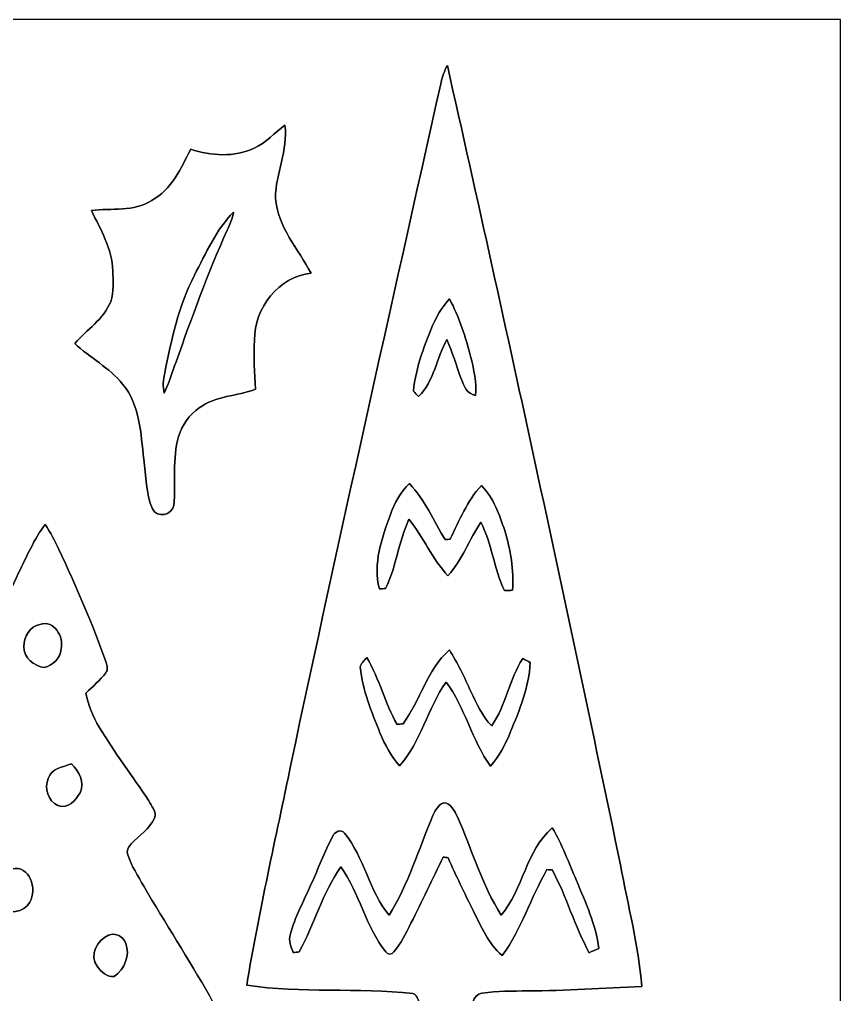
# Model space of a CAD drawing. Header units: centimetres. Extents: x -16.8 to 16.8, y -16.7 to 16.7.
# Drawn here: x 0.29 to 16.77, y -2.91 to 16.67 of the extents above; entities that cross this region are included whole.
import ezdxf

# ---------------------------------------------------------------- set-up
doc = ezdxf.new("R2010")
doc.units = ezdxf.units.CM
doc.header["$MEASUREMENT"] = 0
doc.layers.add('Layer 1', color=7, linetype='Continuous')

msp = doc.modelspace()

# ---------------------------------------------------------------- linework, layer by layer
at = {"layer": 'Layer 1', "color": 7}
for points, knots in [([(-16.77458, 16.66875), (-16.77458, 16.66875), (16.77458, 16.66875), (16.77458, 16.66875), (16.77458, 16.66875), (16.77458, 16.66875), (16.77458, -16.66875), (16.77458, -16.66875), (16.77458, -16.66875), (16.77458, -16.66875), (-16.77458, -16.66875), (-16.77458, -16.66875), (-16.77458, -16.66875), (-16.77458, -16.66875), (-16.77458, 16.66875), (-16.77458, 16.66875), (-16.77458, 16.66875), (-16.77458, 16.66875), (-16.77458, 16.66875), (-16.77458, 16.66875)], [0, 0, 0, 0, 0.16666667, 0.16666667, 0.16666667, 0.16666667, 0.33333333, 0.33333333, 0.33333333, 0.33333333, 0.5, 0.5, 0.5, 0.5, 0.66666667, 0.66666667, 0.66666667, 0.66666667, 1, 1, 1, 1]), ([(8.75418, 15.4051), (7.7403, 10.84227), (6.70913, 6.28262), (5.73969, 1.70991), (5.73969, 1.70991), (5.43842, 0.23354), (5.0987, -1.23649), (4.85316, -2.7238), (4.85316, -2.7238), (5.95489, -2.89489), (7.08131, -2.76789), (8.18797, -2.89419), (8.18797, -2.89419), (8.30016, -2.93441), (8.31391, -3.07728), (8.32979, -3.175), (8.32979, -3.175), (8.4515, -3.86151), (8.42327, -4.57059), (8.61554, -5.2451), (8.61554, -5.2451), (8.65046, -5.37951), (8.77676, -5.49981), (8.93092, -5.44054), (8.93092, -5.44054), (9.06709, -5.39327), (9.09602, -5.23205), (9.13306, -5.11104), (9.13306, -5.11104), (9.27312, -4.43759), (9.30628, -3.74897), (9.39482, -3.06846), (9.39482, -3.06846), (9.41211, -2.97568), (9.48619, -2.89701), (9.58144, -2.88466), (9.58144, -2.88466), (9.88342, -2.84198), (10.19034, -2.84445), (10.49514, -2.84021), (10.49514, -2.84021), (11.2582, -2.83845), (12.0202, -2.78553), (12.7829, -2.75308), (12.7829, -2.75308), (12.72505, -1.92652), (12.50139, -1.12395), (12.35745, -0.3108), (12.35745, -0.3108), (11.24514, 5.05037), (10.08239, 10.40095), (8.88153, 15.74271), (8.88153, 15.74271), (8.82191, 15.63758), (8.77887, 15.52363), (8.75418, 15.4051), (8.75418, 15.4051), (8.75418, 15.4051), (8.75418, 15.4051), (8.75418, 15.4051)], [0, 0, 0, 0, 0.0625, 0.0625, 0.0625, 0.0625, 0.125, 0.125, 0.125, 0.125, 0.1875, 0.1875, 0.1875, 0.1875, 0.25, 0.25, 0.25, 0.25, 0.3125, 0.3125, 0.3125, 0.3125, 0.375, 0.375, 0.375, 0.375, 0.4375, 0.4375, 0.4375, 0.4375, 0.5, 0.5, 0.5, 0.5, 0.5625, 0.5625, 0.5625, 0.5625, 0.625, 0.625, 0.625, 0.625, 0.6875, 0.6875, 0.6875, 0.6875, 0.75, 0.75, 0.75, 0.75, 0.8125, 0.8125, 0.8125, 0.8125, 0.875, 0.875, 0.875, 0.875, 1, 1, 1, 1]), ([(5.00309, 14.08289), (4.60234, 13.89944), (4.13879, 13.92661), (3.72886, 14.0656), (3.72886, 14.0656), (3.53448, 13.68531), (3.34469, 13.24504), (2.94499, 13.0369), (2.94499, 13.0369), (2.58974, 12.80301), (2.13536, 12.8838), (1.73602, 12.83229), (1.73602, 12.83229), (1.91982, 12.44847), (2.15053, 12.06041), (2.165, 11.62297), (2.165, 11.62297), (2.16606, 11.41765), (2.19287, 11.19893), (2.12231, 11.00102), (2.12231, 11.00102), (1.97626, 10.64895), (1.64394, 10.43728), (1.39876, 10.16282), (1.39876, 10.16282), (1.70603, 9.8746), (2.09515, 9.67846), (2.36185, 9.34649), (2.36185, 9.34649), (2.70969, 8.92634), (2.72521, 8.35378), (2.7873, 7.83766), (2.7873, 7.83766), (2.83139, 7.50605), (2.82469, 7.15116), (2.96122, 6.84001), (2.96122, 6.84001), (3.05364, 6.65198), (3.34963, 6.71054), (3.38808, 6.90739), (3.38808, 6.90739), (3.435, 7.36917), (3.3528, 7.84542), (3.4858, 8.29698), (3.4858, 8.29698), (3.55388, 8.52699), (3.70064, 8.73372), (3.90137, 8.86707), (3.90137, 8.86707), (4.22804, 9.11507), (4.66161, 9.09884), (5.03061, 9.24525), (5.03061, 9.24525), (5.01368, 9.57262), (4.98722, 9.90071), (5.00909, 10.22809), (5.00909, 10.22809), (5.00451, 10.86591), (5.48816, 11.51184), (6.14468, 11.57252), (6.14468, 11.57252), (5.88716, 12.06218), (5.47299, 12.50209), (5.4296, 13.08171), (5.4296, 13.08171), (5.43207, 13.57947), (5.68678, 14.04408), (5.62046, 14.54891), (5.62046, 14.54891), (5.41337, 14.39545), (5.23981, 14.19366), (5.00309, 14.08289), (5.00309, 14.08289), (5.00309, 14.08289), (5.00309, 14.08289), (5.00309, 14.08289)], [0, 0, 0, 0, 0.05, 0.05, 0.05, 0.05, 0.1, 0.1, 0.1, 0.1, 0.15, 0.15, 0.15, 0.15, 0.2, 0.2, 0.2, 0.2, 0.25, 0.25, 0.25, 0.25, 0.3, 0.3, 0.3, 0.3, 0.35, 0.35, 0.35, 0.35, 0.4, 0.4, 0.4, 0.4, 0.45, 0.45, 0.45, 0.45, 0.5, 0.5, 0.5, 0.5, 0.55, 0.55, 0.55, 0.55, 0.6, 0.6, 0.6, 0.6, 0.65, 0.65, 0.65, 0.65, 0.7, 0.7, 0.7, 0.7, 0.75, 0.75, 0.75, 0.75, 0.8, 0.8, 0.8, 0.8, 0.85, 0.85, 0.85, 0.85, 0.9, 0.9, 0.9, 0.9, 1, 1, 1, 1]), ([(3.80541, 11.53583), (4.0319, 11.97575), (4.2351, 12.44141), (4.58823, 12.79772), (4.58823, 12.79772), (4.56247, 12.67213), (4.51556, 12.55219), (4.46123, 12.43647), (4.46123, 12.43647), (4.07035, 11.57534), (3.75179, 10.68387), (3.43464, 9.79382), (3.43464, 9.79382), (3.35703, 9.58391), (3.29494, 9.36731), (3.1937, 9.16728), (3.1937, 9.16728), (3.17112, 9.29887), (3.17112, 9.43398), (3.2064, 9.56381), (3.2064, 9.56381), (3.33834, 10.23832), (3.48827, 10.92024), (3.80541, 11.53583)], [0, 0, 0, 0, 0.14285714, 0.14285714, 0.14285714, 0.14285714, 0.28571429, 0.28571429, 0.28571429, 0.28571429, 0.42857143, 0.42857143, 0.42857143, 0.42857143, 0.57142857, 0.57142857, 0.57142857, 0.57142857, 0.71428571, 0.71428571, 0.71428571, 0.71428571, 1, 1, 1, 1]), ([(8.62295, 10.60485), (8.70232, 10.76784), (8.79828, 10.92482), (8.92316, 11.05747), (8.92316, 11.05747), (9.12354, 10.68917), (9.2456, 10.28594), (9.35567, 9.88377), (9.35567, 9.88377), (9.40929, 9.63224), (9.47667, 9.37613), (9.44704, 9.11719), (9.44704, 9.11719), (9.27559, 9.14788), (9.21561, 9.30451), (9.16199, 9.4421), (9.16199, 9.4421), (9.06392, 9.70844), (8.98349, 9.98114), (8.87412, 10.24326), (8.87412, 10.24326), (8.66387, 9.87143), (8.61624, 9.40647), (8.30474, 9.09426), (8.30474, 9.09426), (8.26911, 9.1313), (8.23383, 9.16834), (8.19856, 9.20538), (8.19856, 9.20538), (8.25359, 9.69398), (8.42574, 10.15753), (8.62295, 10.60485)], [0, 0, 0, 0, 0.11111111, 0.11111111, 0.11111111, 0.11111111, 0.22222222, 0.22222222, 0.22222222, 0.22222222, 0.33333333, 0.33333333, 0.33333333, 0.33333333, 0.44444444, 0.44444444, 0.44444444, 0.44444444, 0.55555556, 0.55555556, 0.55555556, 0.55555556, 0.66666667, 0.66666667, 0.66666667, 0.66666667, 0.77777778, 0.77777778, 0.77777778, 0.77777778, 1, 1, 1, 1]), ([(7.73712, 6.72465), (7.81791, 6.95713), (7.94067, 7.17726), (8.12059, 7.34766), (8.12059, 7.34766), (8.43421, 7.02627), (8.59825, 6.59941), (8.83673, 6.22582), (8.83673, 6.22582), (8.86213, 6.22723), (8.91293, 6.2297), (8.93833, 6.23111), (8.93833, 6.23111), (9.12142, 6.60541), (9.27488, 7.00158), (9.56592, 7.30991), (9.56592, 7.30991), (9.81004, 7.06049), (9.92329, 6.72782), (10.033, 6.40503), (10.033, 6.40503), (10.14695, 6.01627), (10.22385, 5.61128), (10.18822, 5.20488), (10.18822, 5.20488), (10.13354, 5.20347), (10.07957, 5.20171), (10.02559, 5.19994), (10.02559, 5.19994), (9.81957, 5.64162), (9.77406, 6.1408), (9.55463, 6.57542), (9.55463, 6.57542), (9.31721, 6.22512), (9.17998, 5.81096), (8.89282, 5.49416), (8.89282, 5.49416), (8.57744, 5.83565), (8.39964, 6.27556), (8.11036, 6.63187), (8.11036, 6.63187), (7.90116, 6.18666), (7.85707, 5.6836), (7.64222, 5.2391), (7.64222, 5.2391), (7.61083, 5.23804), (7.54768, 5.23628), (7.51628, 5.23558), (7.51628, 5.23558), (7.38399, 5.74216), (7.56391, 6.25157), (7.73712, 6.72465)], [0, 0, 0, 0, 0.07142857, 0.07142857, 0.07142857, 0.07142857, 0.14285714, 0.14285714, 0.14285714, 0.14285714, 0.21428571, 0.21428571, 0.21428571, 0.21428571, 0.28571429, 0.28571429, 0.28571429, 0.28571429, 0.35714286, 0.35714286, 0.35714286, 0.35714286, 0.42857143, 0.42857143, 0.42857143, 0.42857143, 0.5, 0.5, 0.5, 0.5, 0.57142857, 0.57142857, 0.57142857, 0.57142857, 0.64285714, 0.64285714, 0.64285714, 0.64285714, 0.71428571, 0.71428571, 0.71428571, 0.71428571, 0.78571429, 0.78571429, 0.78571429, 0.78571429, 0.85714286, 0.85714286, 0.85714286, 0.85714286, 1, 1, 1, 1]), ([(0.80363, 6.52956), (0.58208, 6.2297), (0.43815, 5.88433), (0.26987, 5.55378), (0.26987, 5.55378), (0.01305, 5.01297), (-0.22296, 4.46264), (-0.46426, 3.91513), (-0.46426, 3.91513), (-0.51435, 3.79871), (-0.57503, 3.68018), (-0.57644, 3.55071), (-0.57644, 3.55071), (-0.46637, 3.3401), (-0.10372, 3.23638), (-0.17815, 2.95698), (-0.17815, 2.95698), (-0.35807, 2.3495), (-0.74048, 1.83339), (-1.02764, 1.27564), (-1.02764, 1.27564), (-1.14582, 1.02059), (-1.36984, 0.76376), (-1.30034, 0.46426), (-1.30034, 0.46426), (-1.22238, 0.20496), (-0.93098, 0.07655), (-0.84914, -0.17886), (-0.84914, -0.17886), (-0.84102, -0.36019), (-0.92886, -0.5334), (-0.99272, -0.69956), (-0.99272, -0.69956), (-1.38359, -1.51306), (-1.90747, -2.25143), (-2.38125, -3.01696), (-2.38125, -3.01696), (-2.43593, -3.11503), (-2.50896, -3.21381), (-2.51601, -3.33022), (-2.51601, -3.33022), (-2.42288, -3.54259), (-2.16782, -3.6255), (-2.06693, -3.83223), (-2.06693, -3.83223), (-2.04329, -4.0453), (-2.18405, -4.21393), (-2.27965, -4.3882), (-2.27965, -4.3882), (-2.83528, -5.2705), (-3.49109, -6.08436), (-4.05448, -6.96172), (-4.05448, -6.96172), (-3.38596, -7.61577), (-2.40383, -7.81367), (-1.49895, -7.78298), (-1.49895, -7.78298), (-1.06609, -7.79392), (-0.64488, -7.68491), (-0.21625, -7.64999), (-0.21625, -7.64999), (0.01799, -7.62776), (0.1337, -7.91563), (0.15028, -8.10613), (0.15028, -8.10613), (0.17709, -8.59543), (-0.04516, -9.06604), (0.00423, -9.55675), (0.00423, -9.55675), (0.01446, -9.7596), (0.14676, -9.9822), (0.37147, -9.99278), (0.37147, -9.99278), (0.77082, -10.04394), (1.18921, -10.0651), (1.57762, -9.93634), (1.57762, -9.93634), (1.79317, -9.83615), (1.87925, -9.55499), (1.84326, -9.33309), (1.84326, -9.33309), (1.81046, -8.75489), (1.53141, -8.13012), (1.86443, -7.58754), (1.86443, -7.58754), (2.62714, -7.67715), (3.40078, -7.71596), (4.16454, -7.61965), (4.16454, -7.61965), (4.73816, -7.55544), (5.33541, -7.40728), (5.77462, -7.00934), (5.77462, -7.00934), (5.82683, -6.94937), (5.90056, -6.86364), (5.84906, -6.78145), (5.84906, -6.78145), (5.41373, -6.06178), (4.80377, -5.47441), (4.27672, -4.82459), (4.27672, -4.82459), (4.10739, -4.60622), (3.8989, -4.40196), (3.79906, -4.13949), (3.79906, -4.13949), (3.72604, -3.79554), (4.13773, -3.67277), (4.24815, -3.40007), (4.24815, -3.40007), (4.26649, -3.23638), (4.18994, -3.08222), (4.11057, -2.94569), (4.11057, -2.94569), (3.68371, -2.20133), (3.21874, -1.47955), (2.7873, -0.73801), (2.7873, -0.73801), (2.66947, -0.53481), (2.54106, -0.33373), (2.46556, -0.11042), (2.46556, -0.11042), (2.43487, -0.02893), (2.47791, 0.05327), (2.534, 0.11077), (2.534, 0.11077), (2.69381, 0.27799), (2.90336, 0.41451), (3.00143, 0.63183), (3.00143, 0.63183), (3.05188, 0.75918), (2.93582, 0.87277), (2.88643, 0.98037), (2.88643, 0.98037), (2.5594, 1.47496), (2.19781, 1.94663), (1.89195, 2.45533), (1.89195, 2.45533), (1.7653, 2.667), (1.66934, 2.89807), (1.62489, 3.14149), (1.62489, 3.14149), (1.76177, 3.27378), (1.911, 3.39549), (2.0253, 3.54894), (2.0253, 3.54894), (2.07645, 3.60786), (2.0447, 3.68935), (2.02847, 3.75497), (2.02847, 3.75497), (1.76636, 4.53143), (1.42487, 5.27791), (1.08373, 6.02156), (1.08373, 6.02156), (1.00259, 6.1976), (0.91264, 6.3694), (0.80363, 6.52956), (0.80363, 6.52956), (0.80363, 6.52956), (0.80363, 6.52956), (0.80363, 6.52956)], [0, 0, 0, 0, 0.02439024, 0.02439024, 0.02439024, 0.02439024, 0.04878049, 0.04878049, 0.04878049, 0.04878049, 0.07317073, 0.07317073, 0.07317073, 0.07317073, 0.09756098, 0.09756098, 0.09756098, 0.09756098, 0.12195122, 0.12195122, 0.12195122, 0.12195122, 0.14634146, 0.14634146, 0.14634146, 0.14634146, 0.17073171, 0.17073171, 0.17073171, 0.17073171, 0.19512195, 0.19512195, 0.19512195, 0.19512195, 0.2195122, 0.2195122, 0.2195122, 0.2195122, 0.24390244, 0.24390244, 0.24390244, 0.24390244, 0.26829268, 0.26829268, 0.26829268, 0.26829268, 0.29268293, 0.29268293, 0.29268293, 0.29268293, 0.31707317, 0.31707317, 0.31707317, 0.31707317, 0.34146341, 0.34146341, 0.34146341, 0.34146341, 0.36585366, 0.36585366, 0.36585366, 0.36585366, 0.3902439, 0.3902439, 0.3902439, 0.3902439, 0.41463415, 0.41463415, 0.41463415, 0.41463415, 0.43902439, 0.43902439, 0.43902439, 0.43902439, 0.46341463, 0.46341463, 0.46341463, 0.46341463, 0.48780488, 0.48780488, 0.48780488, 0.48780488, 0.51219512, 0.51219512, 0.51219512, 0.51219512, 0.53658537, 0.53658537, 0.53658537, 0.53658537, 0.56097561, 0.56097561, 0.56097561, 0.56097561, 0.58536585, 0.58536585, 0.58536585, 0.58536585, 0.6097561, 0.6097561, 0.6097561, 0.6097561, 0.63414634, 0.63414634, 0.63414634, 0.63414634, 0.65853659, 0.65853659, 0.65853659, 0.65853659, 0.68292683, 0.68292683, 0.68292683, 0.68292683, 0.70731707, 0.70731707, 0.70731707, 0.70731707, 0.73170732, 0.73170732, 0.73170732, 0.73170732, 0.75609756, 0.75609756, 0.75609756, 0.75609756, 0.7804878, 0.7804878, 0.7804878, 0.7804878, 0.80487805, 0.80487805, 0.80487805, 0.80487805, 0.82926829, 0.82926829, 0.82926829, 0.82926829, 0.85365854, 0.85365854, 0.85365854, 0.85365854, 0.87804878, 0.87804878, 0.87804878, 0.87804878, 0.90243902, 0.90243902, 0.90243902, 0.90243902, 0.92682927, 0.92682927, 0.92682927, 0.92682927, 0.95121951, 0.95121951, 0.95121951, 0.95121951, 1, 1, 1, 1]), ([(0.70238, 4.51944), (0.98637, 4.62386), (1.18498, 4.26649), (1.12642, 4.02731), (1.12642, 4.02731), (1.11866, 3.83928), (0.96238, 3.7017), (0.78952, 3.65407), (0.78952, 3.65407), (0.58138, 3.67947), (0.37324, 3.85269), (0.37712, 4.07423), (0.37712, 4.07423), (0.37924, 4.26614), (0.50024, 4.48769), (0.70238, 4.51944)], [0, 0, 0, 0, 0.2, 0.2, 0.2, 0.2, 0.4, 0.4, 0.4, 0.4, 0.6, 0.6, 0.6, 0.6, 1, 1, 1, 1]), ([(7.99183, 2.52554), (8.34108, 2.99614), (8.47337, 3.61244), (8.92104, 4.00897), (8.92104, 4.00897), (9.08614, 3.74191), (9.22514, 3.4604), (9.35179, 3.17324), (9.35179, 3.17324), (9.47244, 2.93299), (9.57545, 2.67264), (9.77371, 2.4832), (9.77371, 2.4832), (10.05628, 2.89807), (10.12966, 3.41242), (10.39354, 3.83787), (10.39354, 3.83787), (10.44434, 3.80965), (10.49514, 3.78107), (10.54629, 3.75214), (10.54629, 3.75214), (10.52124, 3.25826), (10.32827, 2.79753), (10.14307, 2.34633), (10.14307, 2.34633), (10.04817, 2.10291), (9.91694, 1.87113), (9.74478, 1.67393), (9.74478, 1.67393), (9.37295, 2.1971), (9.23784, 2.84621), (8.85754, 3.36374), (8.85754, 3.36374), (8.47901, 2.8381), (8.36119, 2.16359), (7.9188, 1.67993), (7.9188, 1.67993), (7.75723, 1.88031), (7.62176, 2.10185), (7.52863, 2.34209), (7.52863, 2.34209), (7.36036, 2.7686), (7.17444, 3.19793), (7.13211, 3.65901), (7.13211, 3.65901), (7.1441, 3.74015), (7.21854, 3.79413), (7.26616, 3.85586), (7.26616, 3.85586), (7.51769, 3.43041), (7.62212, 2.93829), (7.87188, 2.51213), (7.87188, 2.51213), (7.90187, 2.51566), (7.96184, 2.52201), (7.99183, 2.52554)], [0, 0, 0, 0, 0.06666667, 0.06666667, 0.06666667, 0.06666667, 0.13333333, 0.13333333, 0.13333333, 0.13333333, 0.2, 0.2, 0.2, 0.2, 0.26666667, 0.26666667, 0.26666667, 0.26666667, 0.33333333, 0.33333333, 0.33333333, 0.33333333, 0.4, 0.4, 0.4, 0.4, 0.46666667, 0.46666667, 0.46666667, 0.46666667, 0.53333333, 0.53333333, 0.53333333, 0.53333333, 0.6, 0.6, 0.6, 0.6, 0.66666667, 0.66666667, 0.66666667, 0.66666667, 0.73333333, 0.73333333, 0.73333333, 0.73333333, 0.8, 0.8, 0.8, 0.8, 0.86666667, 0.86666667, 0.86666667, 0.86666667, 1, 1, 1, 1]), ([(0.86677, 1.42558), (0.92463, 1.62525), (1.17052, 1.65664), (1.33315, 1.72085), (1.33315, 1.72085), (1.48661, 1.56916), (1.60161, 1.35925), (1.50707, 1.13877), (1.50707, 1.13877), (1.41746, 0.98848), (1.26471, 0.79869), (1.06362, 0.88583), (1.06362, 0.88583), (0.8576, 0.97543), (0.78916, 1.22802), (0.86677, 1.42558)], [0, 0, 0, 0, 0.2, 0.2, 0.2, 0.2, 0.4, 0.4, 0.4, 0.4, 0.6, 0.6, 0.6, 0.6, 1, 1, 1, 1]), ([(8.5919, 0.68545), (8.63953, 0.78317), (8.69315, 0.89817), (8.80427, 0.93486), (8.80427, 0.93486), (8.95844, 0.93733), (9.01841, 0.76694), (9.08509, 0.65617), (9.08509, 0.65617), (9.37295, -0.00388), (9.57509, -0.70944), (9.96456, -1.3208), (9.96456, -1.3208), (10.39636, -0.78916), (10.46445, -0.03563), (10.98515, 0.43533), (10.98515, 0.43533), (11.19223, 0.10442), (11.31641, -0.26776), (11.47374, -0.62301), (11.47374, -0.62301), (11.65472, -1.06751), (11.86497, -1.50813), (11.92177, -1.99037), (11.92177, -1.99037), (11.85792, -2.01754), (11.79442, -2.04541), (11.73092, -2.07222), (11.73092, -2.07222), (11.43106, -1.54199), (11.28289, -0.94227), (10.98338, -0.41099), (10.98338, -0.41099), (10.95798, -0.40922), (10.90718, -0.40605), (10.88178, -0.40428), (10.88178, -0.40428), (10.55335, -0.96485), (10.37272, -1.60338), (9.98149, -2.12901), (9.98149, -2.12901), (9.70068, -1.88983), (9.5571, -1.54517), (9.398, -1.22273), (9.398, -1.22273), (9.22232, -0.87454), (9.05404, -0.52282), (8.89706, -0.16616), (8.89706, -0.16616), (8.87307, -0.16334), (8.82474, -0.15769), (8.80039, -0.15487), (8.80039, -0.15487), (8.5852, -0.5969), (8.37071, -1.03964), (8.15093, -1.47955), (8.15093, -1.47955), (8.0518, -1.68063), (7.95514, -1.88524), (7.80591, -2.05564), (7.80591, -2.05564), (7.77452, -2.11384), (7.67715, -2.11384), (7.64716, -2.05528), (7.64716, -2.05528), (7.233, -1.54905), (7.12399, -0.87313), (6.74017, -0.34784), (6.74017, -0.34784), (6.37716, -0.87348), (6.21418, -1.50178), (5.90444, -2.05669), (5.90444, -2.05669), (5.87481, -2.06022), (5.81589, -2.06798), (5.78626, -2.07186), (5.78626, -2.07186), (5.74075, -1.95792), (5.69031, -1.8348), (5.7277, -1.71097), (5.7277, -1.71097), (5.81766, -1.35749), (5.99793, -1.03752), (6.14257, -0.70485), (6.14257, -0.70485), (6.29285, -0.38241), (6.41209, -0.04516), (6.57966, 0.26882), (6.57966, 0.26882), (6.61741, 0.36195), (6.74546, 0.41416), (6.81849, 0.32773), (6.81849, 0.32773), (7.21289, -0.1651), (7.30991, -0.83114), (7.70996, -1.32115), (7.70996, -1.32115), (8.09872, -0.69885), (8.30897, 0.01341), (8.5919, 0.68545)], [0, 0, 0, 0, 0.03846154, 0.03846154, 0.03846154, 0.03846154, 0.07692308, 0.07692308, 0.07692308, 0.07692308, 0.11538462, 0.11538462, 0.11538462, 0.11538462, 0.15384615, 0.15384615, 0.15384615, 0.15384615, 0.19230769, 0.19230769, 0.19230769, 0.19230769, 0.23076923, 0.23076923, 0.23076923, 0.23076923, 0.26923077, 0.26923077, 0.26923077, 0.26923077, 0.30769231, 0.30769231, 0.30769231, 0.30769231, 0.34615385, 0.34615385, 0.34615385, 0.34615385, 0.38461538, 0.38461538, 0.38461538, 0.38461538, 0.42307692, 0.42307692, 0.42307692, 0.42307692, 0.46153846, 0.46153846, 0.46153846, 0.46153846, 0.5, 0.5, 0.5, 0.5, 0.53846154, 0.53846154, 0.53846154, 0.53846154, 0.57692308, 0.57692308, 0.57692308, 0.57692308, 0.61538462, 0.61538462, 0.61538462, 0.61538462, 0.65384615, 0.65384615, 0.65384615, 0.65384615, 0.69230769, 0.69230769, 0.69230769, 0.69230769, 0.73076923, 0.73076923, 0.73076923, 0.73076923, 0.76923077, 0.76923077, 0.76923077, 0.76923077, 0.80769231, 0.80769231, 0.80769231, 0.80769231, 0.84615385, 0.84615385, 0.84615385, 0.84615385, 0.88461538, 0.88461538, 0.88461538, 0.88461538, 0.92307692, 0.92307692, 0.92307692, 0.92307692, 1, 1, 1, 1]), ([(0.13829, -0.38841), (0.49107, -0.30163), (0.65899, -0.80257), (0.4953, -1.05728), (0.4953, -1.05728), (0.39194, -1.27071), (0.03881, -1.33209), (-0.09596, -1.11972), (-0.09596, -1.11972), (-0.23178, -0.87701), (-0.1778, -0.45085), (0.13829, -0.38841)], [0, 0, 0, 0, 0.25, 0.25, 0.25, 0.25, 0.5, 0.5, 0.5, 0.5, 1, 1, 1, 1]), ([(2.07716, -1.72191), (2.21791, -1.6637), (2.37243, -1.74696), (2.42394, -1.87889), (2.42394, -1.87889), (2.51672, -2.12584), (2.40242, -2.40242), (2.19357, -2.54882), (2.19357, -2.54882), (2.0507, -2.57881), (1.92334, -2.45639), (1.85349, -2.34491), (1.85349, -2.34491), (1.68346, -2.12937), (1.85632, -1.81539), (2.07716, -1.72191)], [0, 0, 0, 0, 0.2, 0.2, 0.2, 0.2, 0.4, 0.4, 0.4, 0.4, 0.6, 0.6, 0.6, 0.6, 1, 1, 1, 1])]:
    msp.add_open_spline(points, degree=3, knots=knots, dxfattribs=at)
at = {"layer": 'Layer 1', "color": 251}
for points, knots in [([(8.75418, 15.4051), (8.77887, 15.52363), (8.82191, 15.63758), (8.88153, 15.74271), (8.88153, 15.74271), (10.08239, 10.40095), (11.24514, 5.05037), (12.35745, -0.3108), (12.35745, -0.3108), (12.50139, -1.12395), (12.72505, -1.92652), (12.7829, -2.75308), (12.7829, -2.75308), (12.0202, -2.78553), (11.2582, -2.83845), (10.49514, -2.84021), (10.49514, -2.84021), (10.19034, -2.84445), (9.88342, -2.84198), (9.58144, -2.88466), (9.58144, -2.88466), (9.48619, -2.89701), (9.41211, -2.97568), (9.39482, -3.06846), (9.39482, -3.06846), (9.30628, -3.74897), (9.27312, -4.43759), (9.13306, -5.11104), (9.13306, -5.11104), (9.09602, -5.23205), (9.06709, -5.39327), (8.93092, -5.44054), (8.93092, -5.44054), (8.77676, -5.49981), (8.65046, -5.37951), (8.61554, -5.2451), (8.61554, -5.2451), (8.42327, -4.57059), (8.4515, -3.86151), (8.32979, -3.175), (8.32979, -3.175), (8.31391, -3.07728), (8.30016, -2.93441), (8.18797, -2.89419), (8.18797, -2.89419), (7.08131, -2.76789), (5.95489, -2.89489), (4.85316, -2.7238), (4.85316, -2.7238), (5.0987, -1.23649), (5.43842, 0.23354), (5.73969, 1.70991), (5.73969, 1.70991), (6.70913, 6.28262), (7.7403, 10.84227), (8.75418, 15.4051), (8.75418, 15.4051), (8.75418, 15.4051), (8.75418, 15.4051), (8.75418, 15.4051)], [0, 0, 0, 0, 0.0625, 0.0625, 0.0625, 0.0625, 0.125, 0.125, 0.125, 0.125, 0.1875, 0.1875, 0.1875, 0.1875, 0.25, 0.25, 0.25, 0.25, 0.3125, 0.3125, 0.3125, 0.3125, 0.375, 0.375, 0.375, 0.375, 0.4375, 0.4375, 0.4375, 0.4375, 0.5, 0.5, 0.5, 0.5, 0.5625, 0.5625, 0.5625, 0.5625, 0.625, 0.625, 0.625, 0.625, 0.6875, 0.6875, 0.6875, 0.6875, 0.75, 0.75, 0.75, 0.75, 0.8125, 0.8125, 0.8125, 0.8125, 0.875, 0.875, 0.875, 0.875, 1, 1, 1, 1]), ([(5.00309, 14.08289), (5.23981, 14.19366), (5.41337, 14.39545), (5.62046, 14.54891), (5.62046, 14.54891), (5.68678, 14.04408), (5.43207, 13.57947), (5.4296, 13.08171), (5.4296, 13.08171), (5.47299, 12.50209), (5.88716, 12.06218), (6.14468, 11.57252), (6.14468, 11.57252), (5.48816, 11.51184), (5.00451, 10.86591), (5.00909, 10.22809), (5.00909, 10.22809), (4.98722, 9.90071), (5.01368, 9.57262), (5.03061, 9.24525), (5.03061, 9.24525), (4.66161, 9.09884), (4.22804, 9.11507), (3.90137, 8.86707), (3.90137, 8.86707), (3.70064, 8.73372), (3.55388, 8.52699), (3.4858, 8.29698), (3.4858, 8.29698), (3.3528, 7.84542), (3.435, 7.36917), (3.38808, 6.90739), (3.38808, 6.90739), (3.34963, 6.71054), (3.05364, 6.65198), (2.96122, 6.84001), (2.96122, 6.84001), (2.82469, 7.15116), (2.83139, 7.50605), (2.7873, 7.83766), (2.7873, 7.83766), (2.72521, 8.35378), (2.70969, 8.92634), (2.36185, 9.34649), (2.36185, 9.34649), (2.09515, 9.67846), (1.70603, 9.8746), (1.39876, 10.16282), (1.39876, 10.16282), (1.64394, 10.43728), (1.97626, 10.64895), (2.12231, 11.00102), (2.12231, 11.00102), (2.19287, 11.19893), (2.16606, 11.41765), (2.165, 11.62297), (2.165, 11.62297), (2.15053, 12.06041), (1.91982, 12.44847), (1.73602, 12.83229), (1.73602, 12.83229), (2.13536, 12.8838), (2.58974, 12.80301), (2.94499, 13.0369), (2.94499, 13.0369), (3.34469, 13.24504), (3.53448, 13.68531), (3.72886, 14.0656), (3.72886, 14.0656), (4.13879, 13.92661), (4.60234, 13.89944), (5.00309, 14.08289), (5.00309, 14.08289), (5.00309, 14.08289), (5.00309, 14.08289), (5.00309, 14.08289)], [0, 0, 0, 0, 0.05, 0.05, 0.05, 0.05, 0.1, 0.1, 0.1, 0.1, 0.15, 0.15, 0.15, 0.15, 0.2, 0.2, 0.2, 0.2, 0.25, 0.25, 0.25, 0.25, 0.3, 0.3, 0.3, 0.3, 0.35, 0.35, 0.35, 0.35, 0.4, 0.4, 0.4, 0.4, 0.45, 0.45, 0.45, 0.45, 0.5, 0.5, 0.5, 0.5, 0.55, 0.55, 0.55, 0.55, 0.6, 0.6, 0.6, 0.6, 0.65, 0.65, 0.65, 0.65, 0.7, 0.7, 0.7, 0.7, 0.75, 0.75, 0.75, 0.75, 0.8, 0.8, 0.8, 0.8, 0.85, 0.85, 0.85, 0.85, 0.9, 0.9, 0.9, 0.9, 1, 1, 1, 1]), ([(3.80541, 11.53583), (3.48827, 10.92024), (3.33834, 10.23832), (3.2064, 9.56381), (3.2064, 9.56381), (3.17112, 9.43398), (3.17112, 9.29887), (3.1937, 9.16728), (3.1937, 9.16728), (3.29494, 9.36731), (3.35703, 9.58391), (3.43464, 9.79382), (3.43464, 9.79382), (3.75179, 10.68387), (4.07035, 11.57534), (4.46123, 12.43647), (4.46123, 12.43647), (4.51556, 12.55219), (4.56247, 12.67213), (4.58823, 12.79772), (4.58823, 12.79772), (4.2351, 12.44141), (4.0319, 11.97575), (3.80541, 11.53583)], [0, 0, 0, 0, 0.14285714, 0.14285714, 0.14285714, 0.14285714, 0.28571429, 0.28571429, 0.28571429, 0.28571429, 0.42857143, 0.42857143, 0.42857143, 0.42857143, 0.57142857, 0.57142857, 0.57142857, 0.57142857, 0.71428571, 0.71428571, 0.71428571, 0.71428571, 1, 1, 1, 1]), ([(8.62295, 10.60485), (8.42574, 10.15753), (8.25359, 9.69398), (8.19856, 9.20538), (8.19856, 9.20538), (8.23383, 9.16834), (8.26911, 9.1313), (8.30474, 9.09426), (8.30474, 9.09426), (8.61624, 9.40647), (8.66387, 9.87143), (8.87412, 10.24326), (8.87412, 10.24326), (8.98349, 9.98114), (9.06392, 9.70844), (9.16199, 9.4421), (9.16199, 9.4421), (9.21561, 9.30451), (9.27559, 9.14788), (9.44704, 9.11719), (9.44704, 9.11719), (9.47667, 9.37613), (9.40929, 9.63224), (9.35567, 9.88377), (9.35567, 9.88377), (9.2456, 10.28594), (9.12354, 10.68917), (8.92316, 11.05747), (8.92316, 11.05747), (8.79828, 10.92482), (8.70232, 10.76784), (8.62295, 10.60485), (8.62295, 10.60485), (8.62295, 10.60485), (8.62295, 10.60485), (8.62295, 10.60485)], [0, 0, 0, 0, 0.1, 0.1, 0.1, 0.1, 0.2, 0.2, 0.2, 0.2, 0.3, 0.3, 0.3, 0.3, 0.4, 0.4, 0.4, 0.4, 0.5, 0.5, 0.5, 0.5, 0.6, 0.6, 0.6, 0.6, 0.7, 0.7, 0.7, 0.7, 0.8, 0.8, 0.8, 0.8, 1, 1, 1, 1]), ([(7.73712, 6.72465), (7.56391, 6.25157), (7.38399, 5.74216), (7.51628, 5.23558), (7.51628, 5.23558), (7.54768, 5.23628), (7.61083, 5.23804), (7.64222, 5.2391), (7.64222, 5.2391), (7.85707, 5.6836), (7.90116, 6.18666), (8.11036, 6.63187), (8.11036, 6.63187), (8.39964, 6.27556), (8.57744, 5.83565), (8.89282, 5.49416), (8.89282, 5.49416), (9.17998, 5.81096), (9.31721, 6.22512), (9.55463, 6.57542), (9.55463, 6.57542), (9.77406, 6.1408), (9.81957, 5.64162), (10.02559, 5.19994), (10.02559, 5.19994), (10.07957, 5.20171), (10.13354, 5.20347), (10.18822, 5.20488), (10.18822, 5.20488), (10.22385, 5.61128), (10.14695, 6.01627), (10.033, 6.40503), (10.033, 6.40503), (9.92329, 6.72782), (9.81004, 7.06049), (9.56592, 7.30991), (9.56592, 7.30991), (9.27488, 7.00158), (9.12142, 6.60541), (8.93833, 6.23111), (8.93833, 6.23111), (8.91293, 6.2297), (8.86213, 6.22723), (8.83673, 6.22582), (8.83673, 6.22582), (8.59825, 6.59941), (8.43421, 7.02627), (8.12059, 7.34766), (8.12059, 7.34766), (7.94067, 7.17726), (7.81791, 6.95713), (7.73712, 6.72465), (7.73712, 6.72465), (7.73712, 6.72465), (7.73712, 6.72465), (7.73712, 6.72465)], [0, 0, 0, 0, 0.06666667, 0.06666667, 0.06666667, 0.06666667, 0.13333333, 0.13333333, 0.13333333, 0.13333333, 0.2, 0.2, 0.2, 0.2, 0.26666667, 0.26666667, 0.26666667, 0.26666667, 0.33333333, 0.33333333, 0.33333333, 0.33333333, 0.4, 0.4, 0.4, 0.4, 0.46666667, 0.46666667, 0.46666667, 0.46666667, 0.53333333, 0.53333333, 0.53333333, 0.53333333, 0.6, 0.6, 0.6, 0.6, 0.66666667, 0.66666667, 0.66666667, 0.66666667, 0.73333333, 0.73333333, 0.73333333, 0.73333333, 0.8, 0.8, 0.8, 0.8, 0.86666667, 0.86666667, 0.86666667, 0.86666667, 1, 1, 1, 1]), ([(0.80363, 6.52956), (0.91264, 6.3694), (1.00259, 6.1976), (1.08373, 6.02156), (1.08373, 6.02156), (1.42487, 5.27791), (1.76636, 4.53143), (2.02847, 3.75497), (2.02847, 3.75497), (2.0447, 3.68935), (2.07645, 3.60786), (2.0253, 3.54894), (2.0253, 3.54894), (1.911, 3.39549), (1.76177, 3.27378), (1.62489, 3.14149), (1.62489, 3.14149), (1.66934, 2.89807), (1.7653, 2.667), (1.89195, 2.45533), (1.89195, 2.45533), (2.19781, 1.94663), (2.5594, 1.47496), (2.88643, 0.98037), (2.88643, 0.98037), (2.93582, 0.87277), (3.05188, 0.75918), (3.00143, 0.63183), (3.00143, 0.63183), (2.90336, 0.41451), (2.69381, 0.27799), (2.534, 0.11077), (2.534, 0.11077), (2.47791, 0.05327), (2.43487, -0.02893), (2.46556, -0.11042), (2.46556, -0.11042), (2.54106, -0.33373), (2.66947, -0.53481), (2.7873, -0.73801), (2.7873, -0.73801), (3.21874, -1.47955), (3.68371, -2.20133), (4.11057, -2.94569), (4.11057, -2.94569), (4.18994, -3.08222), (4.26649, -3.23638), (4.24815, -3.40007), (4.24815, -3.40007), (4.13773, -3.67277), (3.72604, -3.79554), (3.79906, -4.13949), (3.79906, -4.13949), (3.8989, -4.40196), (4.10739, -4.60622), (4.27672, -4.82459), (4.27672, -4.82459), (4.80377, -5.47441), (5.41373, -6.06178), (5.84906, -6.78145), (5.84906, -6.78145), (5.90056, -6.86364), (5.82683, -6.94937), (5.77462, -7.00934), (5.77462, -7.00934), (5.33541, -7.40728), (4.73816, -7.55544), (4.16454, -7.61965), (4.16454, -7.61965), (3.40078, -7.71596), (2.62714, -7.67715), (1.86443, -7.58754), (1.86443, -7.58754), (1.53141, -8.13012), (1.81046, -8.75489), (1.84326, -9.33309), (1.84326, -9.33309), (1.87925, -9.55499), (1.79317, -9.83615), (1.57762, -9.93634), (1.57762, -9.93634), (1.18921, -10.0651), (0.77082, -10.04394), (0.37147, -9.99278), (0.37147, -9.99278), (0.14676, -9.9822), (0.01446, -9.7596), (0.00423, -9.55675), (0.00423, -9.55675), (-0.04516, -9.06604), (0.17709, -8.59543), (0.15028, -8.10613), (0.15028, -8.10613), (0.1337, -7.91563), (0.01799, -7.62776), (-0.21625, -7.64999), (-0.21625, -7.64999), (-0.64488, -7.68491), (-1.06609, -7.79392), (-1.49895, -7.78298), (-1.49895, -7.78298), (-2.40383, -7.81367), (-3.38596, -7.61577), (-4.05448, -6.96172), (-4.05448, -6.96172), (-3.49109, -6.08436), (-2.83528, -5.2705), (-2.27965, -4.3882), (-2.27965, -4.3882), (-2.18405, -4.21393), (-2.04329, -4.0453), (-2.06693, -3.83223), (-2.06693, -3.83223), (-2.16782, -3.6255), (-2.42288, -3.54259), (-2.51601, -3.33022), (-2.51601, -3.33022), (-2.50896, -3.21381), (-2.43593, -3.11503), (-2.38125, -3.01696), (-2.38125, -3.01696), (-1.90747, -2.25143), (-1.38359, -1.51306), (-0.99272, -0.69956), (-0.99272, -0.69956), (-0.92886, -0.5334), (-0.84102, -0.36019), (-0.84914, -0.17886), (-0.84914, -0.17886), (-0.93098, 0.07655), (-1.22238, 0.20496), (-1.30034, 0.46426), (-1.30034, 0.46426), (-1.36984, 0.76376), (-1.14582, 1.02059), (-1.02764, 1.27564), (-1.02764, 1.27564), (-0.74048, 1.83339), (-0.35807, 2.3495), (-0.17815, 2.95698), (-0.17815, 2.95698), (-0.10372, 3.23638), (-0.46637, 3.3401), (-0.57644, 3.55071), (-0.57644, 3.55071), (-0.57503, 3.68018), (-0.51435, 3.79871), (-0.46426, 3.91513), (-0.46426, 3.91513), (-0.22296, 4.46264), (0.01305, 5.01297), (0.26987, 5.55378), (0.26987, 5.55378), (0.43815, 5.88433), (0.58208, 6.2297), (0.80363, 6.52956), (0.80363, 6.52956), (0.80363, 6.52956), (0.80363, 6.52956), (0.80363, 6.52956)], [0, 0, 0, 0, 0.02439024, 0.02439024, 0.02439024, 0.02439024, 0.04878049, 0.04878049, 0.04878049, 0.04878049, 0.07317073, 0.07317073, 0.07317073, 0.07317073, 0.09756098, 0.09756098, 0.09756098, 0.09756098, 0.12195122, 0.12195122, 0.12195122, 0.12195122, 0.14634146, 0.14634146, 0.14634146, 0.14634146, 0.17073171, 0.17073171, 0.17073171, 0.17073171, 0.19512195, 0.19512195, 0.19512195, 0.19512195, 0.2195122, 0.2195122, 0.2195122, 0.2195122, 0.24390244, 0.24390244, 0.24390244, 0.24390244, 0.26829268, 0.26829268, 0.26829268, 0.26829268, 0.29268293, 0.29268293, 0.29268293, 0.29268293, 0.31707317, 0.31707317, 0.31707317, 0.31707317, 0.34146341, 0.34146341, 0.34146341, 0.34146341, 0.36585366, 0.36585366, 0.36585366, 0.36585366, 0.3902439, 0.3902439, 0.3902439, 0.3902439, 0.41463415, 0.41463415, 0.41463415, 0.41463415, 0.43902439, 0.43902439, 0.43902439, 0.43902439, 0.46341463, 0.46341463, 0.46341463, 0.46341463, 0.48780488, 0.48780488, 0.48780488, 0.48780488, 0.51219512, 0.51219512, 0.51219512, 0.51219512, 0.53658537, 0.53658537, 0.53658537, 0.53658537, 0.56097561, 0.56097561, 0.56097561, 0.56097561, 0.58536585, 0.58536585, 0.58536585, 0.58536585, 0.6097561, 0.6097561, 0.6097561, 0.6097561, 0.63414634, 0.63414634, 0.63414634, 0.63414634, 0.65853659, 0.65853659, 0.65853659, 0.65853659, 0.68292683, 0.68292683, 0.68292683, 0.68292683, 0.70731707, 0.70731707, 0.70731707, 0.70731707, 0.73170732, 0.73170732, 0.73170732, 0.73170732, 0.75609756, 0.75609756, 0.75609756, 0.75609756, 0.7804878, 0.7804878, 0.7804878, 0.7804878, 0.80487805, 0.80487805, 0.80487805, 0.80487805, 0.82926829, 0.82926829, 0.82926829, 0.82926829, 0.85365854, 0.85365854, 0.85365854, 0.85365854, 0.87804878, 0.87804878, 0.87804878, 0.87804878, 0.90243902, 0.90243902, 0.90243902, 0.90243902, 0.92682927, 0.92682927, 0.92682927, 0.92682927, 0.95121951, 0.95121951, 0.95121951, 0.95121951, 1, 1, 1, 1]), ([(0.70238, 4.51944), (0.50024, 4.48769), (0.37924, 4.26614), (0.37712, 4.07423), (0.37712, 4.07423), (0.37324, 3.85269), (0.58138, 3.67947), (0.78952, 3.65407), (0.78952, 3.65407), (0.96238, 3.7017), (1.11866, 3.83928), (1.12642, 4.02731), (1.12642, 4.02731), (1.18498, 4.26649), (0.98637, 4.62386), (0.70238, 4.51944), (0.70238, 4.51944), (0.70238, 4.51944), (0.70238, 4.51944), (0.70238, 4.51944)], [0, 0, 0, 0, 0.16666667, 0.16666667, 0.16666667, 0.16666667, 0.33333333, 0.33333333, 0.33333333, 0.33333333, 0.5, 0.5, 0.5, 0.5, 0.66666667, 0.66666667, 0.66666667, 0.66666667, 1, 1, 1, 1]), ([(7.99183, 2.52554), (7.96184, 2.52201), (7.90187, 2.51566), (7.87188, 2.51213), (7.87188, 2.51213), (7.62212, 2.93829), (7.51769, 3.43041), (7.26616, 3.85586), (7.26616, 3.85586), (7.21854, 3.79413), (7.1441, 3.74015), (7.13211, 3.65901), (7.13211, 3.65901), (7.17444, 3.19793), (7.36036, 2.7686), (7.52863, 2.34209), (7.52863, 2.34209), (7.62176, 2.10185), (7.75723, 1.88031), (7.9188, 1.67993), (7.9188, 1.67993), (8.36119, 2.16359), (8.47901, 2.8381), (8.85754, 3.36374), (8.85754, 3.36374), (9.23784, 2.84621), (9.37295, 2.1971), (9.74478, 1.67393), (9.74478, 1.67393), (9.91694, 1.87113), (10.04817, 2.10291), (10.14307, 2.34633), (10.14307, 2.34633), (10.32827, 2.79753), (10.52124, 3.25826), (10.54629, 3.75214), (10.54629, 3.75214), (10.49514, 3.78107), (10.44434, 3.80965), (10.39354, 3.83787), (10.39354, 3.83787), (10.12966, 3.41242), (10.05628, 2.89807), (9.77371, 2.4832), (9.77371, 2.4832), (9.57545, 2.67264), (9.47244, 2.93299), (9.35179, 3.17324), (9.35179, 3.17324), (9.22514, 3.4604), (9.08614, 3.74191), (8.92104, 4.00897), (8.92104, 4.00897), (8.47337, 3.61244), (8.34108, 2.99614), (7.99183, 2.52554), (7.99183, 2.52554), (7.99183, 2.52554), (7.99183, 2.52554), (7.99183, 2.52554)], [0, 0, 0, 0, 0.0625, 0.0625, 0.0625, 0.0625, 0.125, 0.125, 0.125, 0.125, 0.1875, 0.1875, 0.1875, 0.1875, 0.25, 0.25, 0.25, 0.25, 0.3125, 0.3125, 0.3125, 0.3125, 0.375, 0.375, 0.375, 0.375, 0.4375, 0.4375, 0.4375, 0.4375, 0.5, 0.5, 0.5, 0.5, 0.5625, 0.5625, 0.5625, 0.5625, 0.625, 0.625, 0.625, 0.625, 0.6875, 0.6875, 0.6875, 0.6875, 0.75, 0.75, 0.75, 0.75, 0.8125, 0.8125, 0.8125, 0.8125, 0.875, 0.875, 0.875, 0.875, 1, 1, 1, 1]), ([(0.86677, 1.42558), (0.78916, 1.22802), (0.8576, 0.97543), (1.06362, 0.88583), (1.06362, 0.88583), (1.26471, 0.79869), (1.41746, 0.98848), (1.50707, 1.13877), (1.50707, 1.13877), (1.60161, 1.35925), (1.48661, 1.56916), (1.33315, 1.72085), (1.33315, 1.72085), (1.17052, 1.65664), (0.92463, 1.62525), (0.86677, 1.42558), (0.86677, 1.42558), (0.86677, 1.42558), (0.86677, 1.42558), (0.86677, 1.42558)], [0, 0, 0, 0, 0.16666667, 0.16666667, 0.16666667, 0.16666667, 0.33333333, 0.33333333, 0.33333333, 0.33333333, 0.5, 0.5, 0.5, 0.5, 0.66666667, 0.66666667, 0.66666667, 0.66666667, 1, 1, 1, 1]), ([(8.5919, 0.68545), (8.30897, 0.01341), (8.09872, -0.69885), (7.70996, -1.32115), (7.70996, -1.32115), (7.30991, -0.83114), (7.21289, -0.1651), (6.81849, 0.32773), (6.81849, 0.32773), (6.74546, 0.41416), (6.61741, 0.36195), (6.57966, 0.26882), (6.57966, 0.26882), (6.41209, -0.04516), (6.29285, -0.38241), (6.14257, -0.70485), (6.14257, -0.70485), (5.99793, -1.03752), (5.81766, -1.35749), (5.7277, -1.71097), (5.7277, -1.71097), (5.69031, -1.8348), (5.74075, -1.95792), (5.78626, -2.07186), (5.78626, -2.07186), (5.81589, -2.06798), (5.87481, -2.06022), (5.90444, -2.05669), (5.90444, -2.05669), (6.21418, -1.50178), (6.37716, -0.87348), (6.74017, -0.34784), (6.74017, -0.34784), (7.12399, -0.87313), (7.233, -1.54905), (7.64716, -2.05528), (7.64716, -2.05528), (7.67715, -2.11384), (7.77452, -2.11384), (7.80591, -2.05564), (7.80591, -2.05564), (7.95514, -1.88524), (8.0518, -1.68063), (8.15093, -1.47955), (8.15093, -1.47955), (8.37071, -1.03964), (8.5852, -0.5969), (8.80039, -0.15487), (8.80039, -0.15487), (8.82474, -0.15769), (8.87307, -0.16334), (8.89706, -0.16616), (8.89706, -0.16616), (9.05404, -0.52282), (9.22232, -0.87454), (9.398, -1.22273), (9.398, -1.22273), (9.5571, -1.54517), (9.70068, -1.88983), (9.98149, -2.12901), (9.98149, -2.12901), (10.37272, -1.60338), (10.55335, -0.96485), (10.88178, -0.40428), (10.88178, -0.40428), (10.90718, -0.40605), (10.95798, -0.40922), (10.98338, -0.41099), (10.98338, -0.41099), (11.28289, -0.94227), (11.43106, -1.54199), (11.73092, -2.07222), (11.73092, -2.07222), (11.79442, -2.04541), (11.85792, -2.01754), (11.92177, -1.99037), (11.92177, -1.99037), (11.86497, -1.50813), (11.65472, -1.06751), (11.47374, -0.62301), (11.47374, -0.62301), (11.31641, -0.26776), (11.19223, 0.10442), (10.98515, 0.43533), (10.98515, 0.43533), (10.46445, -0.03563), (10.39636, -0.78916), (9.96456, -1.3208), (9.96456, -1.3208), (9.57509, -0.70944), (9.37295, -0.00388), (9.08509, 0.65617), (9.08509, 0.65617), (9.01841, 0.76694), (8.95844, 0.93733), (8.80427, 0.93486), (8.80427, 0.93486), (8.69315, 0.89817), (8.63953, 0.78317), (8.5919, 0.68545)], [0, 0, 0, 0, 0.03846154, 0.03846154, 0.03846154, 0.03846154, 0.07692308, 0.07692308, 0.07692308, 0.07692308, 0.11538462, 0.11538462, 0.11538462, 0.11538462, 0.15384615, 0.15384615, 0.15384615, 0.15384615, 0.19230769, 0.19230769, 0.19230769, 0.19230769, 0.23076923, 0.23076923, 0.23076923, 0.23076923, 0.26923077, 0.26923077, 0.26923077, 0.26923077, 0.30769231, 0.30769231, 0.30769231, 0.30769231, 0.34615385, 0.34615385, 0.34615385, 0.34615385, 0.38461538, 0.38461538, 0.38461538, 0.38461538, 0.42307692, 0.42307692, 0.42307692, 0.42307692, 0.46153846, 0.46153846, 0.46153846, 0.46153846, 0.5, 0.5, 0.5, 0.5, 0.53846154, 0.53846154, 0.53846154, 0.53846154, 0.57692308, 0.57692308, 0.57692308, 0.57692308, 0.61538462, 0.61538462, 0.61538462, 0.61538462, 0.65384615, 0.65384615, 0.65384615, 0.65384615, 0.69230769, 0.69230769, 0.69230769, 0.69230769, 0.73076923, 0.73076923, 0.73076923, 0.73076923, 0.76923077, 0.76923077, 0.76923077, 0.76923077, 0.80769231, 0.80769231, 0.80769231, 0.80769231, 0.84615385, 0.84615385, 0.84615385, 0.84615385, 0.88461538, 0.88461538, 0.88461538, 0.88461538, 0.92307692, 0.92307692, 0.92307692, 0.92307692, 1, 1, 1, 1]), ([(0.13829, -0.38841), (-0.1778, -0.45085), (-0.23178, -0.87701), (-0.09596, -1.11972), (-0.09596, -1.11972), (0.03881, -1.33209), (0.39194, -1.27071), (0.4953, -1.05728), (0.4953, -1.05728), (0.65899, -0.80257), (0.49107, -0.30163), (0.13829, -0.38841), (0.13829, -0.38841), (0.13829, -0.38841), (0.13829, -0.38841), (0.13829, -0.38841)], [0, 0, 0, 0, 0.2, 0.2, 0.2, 0.2, 0.4, 0.4, 0.4, 0.4, 0.6, 0.6, 0.6, 0.6, 1, 1, 1, 1]), ([(2.07716, -1.72191), (1.85632, -1.81539), (1.68346, -2.12937), (1.85349, -2.34491), (1.85349, -2.34491), (1.92334, -2.45639), (2.0507, -2.57881), (2.19357, -2.54882), (2.19357, -2.54882), (2.40242, -2.40242), (2.51672, -2.12584), (2.42394, -1.87889), (2.42394, -1.87889), (2.37243, -1.74696), (2.21791, -1.6637), (2.07716, -1.72191), (2.07716, -1.72191), (2.07716, -1.72191), (2.07716, -1.72191), (2.07716, -1.72191)], [0, 0, 0, 0, 0.16666667, 0.16666667, 0.16666667, 0.16666667, 0.33333333, 0.33333333, 0.33333333, 0.33333333, 0.5, 0.5, 0.5, 0.5, 0.66666667, 0.66666667, 0.66666667, 0.66666667, 1, 1, 1, 1])]:
    msp.add_open_spline(points, degree=3, knots=knots, dxfattribs=at)

doc.saveas('drawing.dxf')
